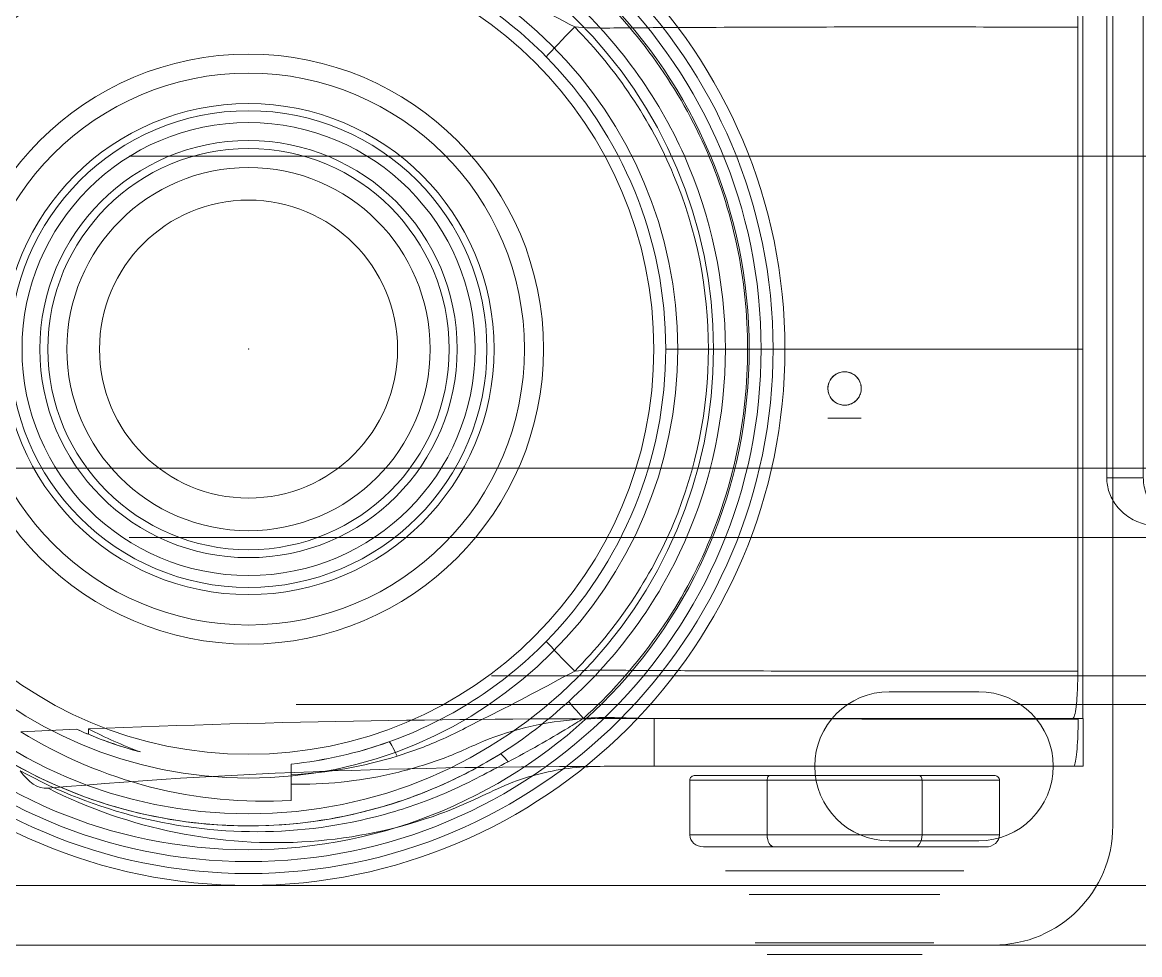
# Model space of a CAD drawing. Header units: inches. Extents: x -0.2 to 48, y -0.6 to 31.4.
# Drawn here: x 1.338 to 3.681, y -0.02 to 1.935 of the extents above; entities that cross this region are included whole.
import ezdxf

# ---------------------------------------------------------------- set-up
doc = ezdxf.new("R2010")
doc.units = ezdxf.units.IN
doc.header["$MEASUREMENT"] = 0
for name, color, linetype, true_color in [('1', 7, 'Continuous', 0xffffff), ('21', 7, 'Continuous', 0xffffff), ('41', 7, 'Continuous', 0xffffff), ('46', 7, 'Continuous', 0xffffff)]:
    doc.layers.add(name, color=color, linetype=linetype, true_color=true_color)

# ---------------------------------------------------------------- blocks, each defined once
blk = doc.blocks.new('08ic1050_MODEL')
at = {"layer": '1', "color": 80, "linetype": 'Continuous', "lineweight": 18}
for p, q in [((47, 1, 0.125), (1, 1, 0.125)), ((47, 1), (1, 1)), ((47.875, 0.125, 0.125), (0.125, 0.125, 0.125)), ((47.875, 0.125, 1), (0.125, 0.125, 1)), ((48, 0, 1), (0, 0, 1)), ((48, 0), (0, 0))]:
    blk.add_line(p, q, dxfattribs=at)
blk = doc.blocks.new('08ic1051_am_MODEL')
at = {"layer": '21', "color": 2, "linetype": 'Continuous', "lineweight": 18}
blk.add_blockref('08ic1050_MODEL', (0, 0), dxfattribs=at)
blk.add_blockref('08ic1050_MODEL', (0, 0), dxfattribs=at)
blk = doc.blocks.new('cstr_plt_MODEL')
at = {"layer": '1', "color": 253, "linetype": 'Continuous', "lineweight": 18}
for p, q in [((-1.8125, -1, 0.1875), (-1.8125, 1, 0.1875)), ((-1.8125, -1), (-1.8125, 1)), ((-1.53125, -0.71875), (-1.53125, -0.71875, 0.1875)), ((-1.53125, -0.71875), (-1.34375, -0.71875)), ((-1.53125, -0.71875, 0.1875), (-1.34375, -0.71875, 0.1875)), ((-1.34375, -0.71875), (-1.34375, -0.71875, 0.1875)), ((-1.8125, -1), (-1.8125, -1, 0.1875)), ((-1.53125, -1.03125, 0.1875), (-1.34375, -1.03125, 0.1875)), ((-1.53125, -1.03125), (-1.34375, -1.03125)), ((-1.53125, -1.03125), (-1.53125, -1.03125, 0.1875)), ((-1.34375, -1.03125), (-1.34375, -1.03125, 0.1875)), ((1.5625, -1.25), (-1.5625, -1.25)), ((-1.5625, -1.25, 0.1875), (-1.5625, -1.25)), ((1.5625, -1.25, 0.1875), (-1.5625, -1.25, 0.1875))]:
    blk.add_line(p, q, dxfattribs=at)
at = {"layer": '1', "color": 253, "linetype": 'Continuous', "lineweight": 18, "extrusion": (0, 0, -1)}
for centre, radius in [((0, 0, -0.1875), 0.61875), ((0, 0, -0.0825), 0.515), ((0, 0), 0.5), ((0, 0, 0.125), 0.38088), ((0, 0, 0.125), 0.3125), ((0, 0, -0.0625), 0.3125)]:
    blk.add_circle(centre, radius, dxfattribs=at)
at = {"layer": '1', "color": 253, "linetype": 'Continuous', "lineweight": 18}
for centre, radius in [((0, 0, 0.1675), 0.57875), ((0, 0, 0.0625), 0.475), ((0, 0, -0.10509), 0.42081)]:
    blk.add_circle(centre, radius, dxfattribs=at)
for centre, radius, start, end in [((-1.53125, -0.875, 0.1875), 0.15625, 90, 270), ((-1.53125, -0.875), 0.15625, 90, 270), ((-1.34375, -0.875, 0.1875), 0.15625, 270, 90), ((-1.34375, -0.875), 0.15625, 270, 90), ((-1.5625, -1, 0.1875), 0.25, 180, 270)]:
    blk.add_arc(centre, radius, start, end, dxfattribs=at)
at = {"layer": '1', "color": 253, "linetype": 'Continuous', "lineweight": 18, "extrusion": (0, 0, -1)}
blk.add_arc((1.5625, -1), 0.25, 270, 0, dxfattribs=at)
blk = doc.blocks.new('cstr_tp_rtnr_MODEL')
at = {"layer": '1', "color": 9, "linetype": 'Continuous', "lineweight": 18}
for centre, radius in [((0, 0, 0.025), 1.125), ((0, 0, 0.5625), 1.125), ((0, 0, 0.5625), 1.075), ((0, 0, 0.05), 1.05)]:
    blk.add_circle(centre, radius, dxfattribs=at)
at = {"layer": '1', "color": 9, "linetype": 'Continuous', "lineweight": 18, "extrusion": (0, 0, -1)}
for centre, radius in [((0, 0), 1.1), ((0, 0, -0.075), 1.075), ((0, 0), 0.5), ((0, 0, -0.05), 0.5)]:
    blk.add_circle(centre, radius, dxfattribs=at)
blk = doc.blocks.new('brng_MODEL')
at = {"layer": '1', "color": 7, "linetype": 'Continuous', "lineweight": 18}
for centre, radius in [((0, 0, 0.05), 0.9), ((0, 0, 0.5), 0.85)]:
    blk.add_circle(centre, radius, dxfattribs=at)
at = {"layer": '1', "color": 7, "linetype": 'Continuous', "lineweight": 18, "extrusion": (0, 0, -1)}
for centre, radius in [((0, 0, -0.45), 0.9), ((0, 0), 0.85), ((0, 0, -0.5), 0.3125), ((0, 0, -0.1), 0.3125)]:
    blk.add_circle(centre, radius, dxfattribs=at)
blk = doc.blocks.new('rvt_MODEL')
at = {"layer": '1', "color": 9, "linetype": 'Continuous', "lineweight": 18}
for centre, radius in [((0, 0, -0.8875), 0.4375), ((0, 0), 0.4375), ((0, 0, 0.125), 0.4375), ((0, 0, -0.7875), 0.4375), ((0, 0, -0.7875), 0.3125), ((0, 0), 0.3125)]:
    blk.add_circle(centre, radius, dxfattribs=at)
blk = doc.blocks.new('wheel_MODEL')
at = {"layer": '1', "color": 80, "linetype": 'Continuous', "lineweight": 18, "extrusion": (0, -1, 0)}
for centre, radius in [((0, 0, -0.4), 1.5), ((0, 0, 0.4), 1.5), ((0, 0, 0.69), 0.7404), ((0, 0, 0.75), 1.15), ((0, 0, 0.75), 0.8559), ((0, 0, 0.75), 0.625)]:
    blk.add_circle(centre, radius, dxfattribs=at)
at = {"layer": '1', "color": 80, "linetype": 'Continuous', "lineweight": 18, "extrusion": (0, 1, 0)}
blk.add_circle((0, 0, -0.75), 0.1875, dxfattribs=at)
blk = doc.blocks.new('axel_MODEL')
at = {"layer": '1', "color": 9, "linetype": 'Continuous', "lineweight": 18, "extrusion": (0, -1, 0)}
for centre, radius in [((0, 0, 1), 0.035), ((0, 0, 2.125), 0.1625)]:
    blk.add_circle(centre, radius, dxfattribs=at)
at = {"layer": '1', "color": 9, "linetype": 'Continuous', "lineweight": 18, "extrusion": (0, 1, 0)}
blk.add_circle((0, 0, -2.1), 0.1875, dxfattribs=at)
at = {"layer": '1', "color": 9, "linetype": 'Continuous', "lineweight": 18, "extrusion": (0, 0.707107, -0.707107)}
blk.add_ellipse((0, -0.9375), major_axis=(0, -0.035, -0.035), ratio=0.707107, start_param=1.570796, end_param=4.712389, dxfattribs=at)
at = {"layer": '1', "color": 9, "linetype": 'Continuous', "lineweight": 18, "extrusion": (0, -0.707107, -0.707107)}
blk.add_ellipse((0, -0.9375), major_axis=(0, 0.035, -0.035), ratio=0.707107, start_param=1.570796, end_param=4.712389, dxfattribs=at)
at = {"layer": '1', "color": 9, "linetype": 'Continuous', "lineweight": 18}
blk.add_open_spline([(0, -0.9725, 0.1875), (0.0039, -0.9725, 0.1875), (0.0078, -0.9718, 0.1874), (0.0151, -0.9693, 0.1869), (0.0186, -0.9674, 0.1866), (0.0247, -0.9626, 0.1859), (0.0274, -0.9596, 0.1855), (0.0316, -0.953, 0.1848), (0.0332, -0.9493, 0.1845), (0.035, -0.9416, 0.1842), (0.0352, -0.9376, 0.1842), (0.0344, -0.9299, 0.1843), (0.0333, -0.9261, 0.1845), (0.03, -0.9191, 0.1851), (0.0278, -0.9159, 0.1855), (0.0223, -0.9103, 0.1862), (0.0191, -0.9079, 0.1866), (0.0121, -0.9044, 0.1871), (0.0082, -0.9032, 0.1874), (0.0004, -0.9023, 0.1875), (-0.0036, -0.9025, 0.1875), (-0.0111, -0.9041, 0.1872), (-0.0148, -0.9056, 0.1869), (-0.0214, -0.9095, 0.1863), (-0.0244, -0.9121, 0.1859), (-0.0294, -0.9182, 0.1852), (-0.0315, -0.9217, 0.1848), (-0.0342, -0.929, 0.1844), (-0.0349, -0.933, 0.1842), (-0.0351, -0.9408, 0.1842), (-0.0345, -0.9447, 0.1843), (-0.0321, -0.9521, 0.1847), (-0.0302, -0.9556, 0.1851), (-0.0256, -0.9617, 0.1858), (-0.0226, -0.9645, 0.1862), (-0.0161, -0.9688, 0.1868), (-0.0124, -0.9705, 0.1871), (-0.0058, -0.9721, 0.1874), (-0.0029, -0.9725, 0.1875), (0, -0.9725, 0.1875)], degree=3, knots=[0, 0, 0, 0, 0.053074, 0.053074, 0.106111, 0.106111, 0.159718, 0.159718, 0.213762, 0.213762, 0.267177, 0.267177, 0.319875, 0.319875, 0.372885, 0.372885, 0.426744, 0.426744, 0.480679, 0.480679, 0.533807, 0.533807, 0.586509, 0.586509, 0.63979, 0.63979, 0.693793, 0.693793, 0.747534, 0.747534, 0.800409, 0.800409, 0.853176, 0.853176, 0.906746, 0.906746, 0.960792, 0.960792, 1, 1, 1, 1], dxfattribs=at)
blk = doc.blocks.new('brk_MODEL')
at = {"layer": '1', "color": 254, "linetype": 'Continuous', "lineweight": 18}
for p, q in [((0.205, 0.1, -0.6), (-0.1925, 0.1, -0.6)), ((0.205, 0.1, -0.5), (-0.1925, 0.1, -0.5)), ((-0.1925, 0.1, -0.6), (-0.1925, 0.1, -0.5)), ((0.0625, 0.1, 0.625), (-0.1875, 0.1, 0.625)), ((-0.1875, 0.1, 0.625), (-0.1875, 0, 0.625)), ((0.0625, 0.1, 0.625), (0.0625, 0, 0.625)), ((0.205, 0.1, -0.5), (0.205, 0.1, -0.6)), ((-0.2125, 0.08, -0.5), (-0.2125, 0.08, -0.6)), ((-0.2125, 0.08, -0.6), (-0.2125, 0, -0.6)), ((-0.2125, 0.08, -0.5), (-0.2125, 0.01, -0.5)), ((0.225, 0.08, -0.6), (0.225, 0.08, -0.5)), ((0.225, 0, -0.6), (0.225, 0.08, -0.6)), ((0.225, 0.01, -0.5), (0.225, 0.08, -0.5)), ((-0.5625, 0, 0.125), (-0.5625, 0, -0.4)), ((-0.5625, 0, -0.4), (-0.5625, -0.1, -0.4)), ((-0.5625, -0.1, 0.125), (-0.5625, 0, 0.125)), ((-0.25, 0, 1.25), (-0.5384, 0, 1.4927)), ((-0.4625, -0.1, -0.5), (-0.4625, 0, -0.5)), ((-0.4625, 0, -0.5), (-0.2125, 0, -0.5)), ((-0.25, -0.1, 1.25), (-0.25, 0, 1.25)), ((-0.025, 0, 1.25), (-0.25, 0, 1.25)), ((-0.2125, 0.01, -0.5), (0.225, 0.01, -0.5)), ((-0.2125, 0, -0.49), (-0.2125, 0, -0.5)), ((0.225, 0, -0.6), (-0.2125, 0, -0.6)), ((-0.2125, 0, -0.5), (-0.2125, -0.1, -0.5)), ((0.225, 0, -0.49), (-0.2125, 0, -0.49)), ((-0.1875, 0, 0.375), (-0.1875, 0)), ((0.0625, 0, 0.876), (-0.1875, 0, 0.876)), ((-0.1875, 0, 0.625), (0.0625, 0, 0.625)), ((-0.1875, -0.1, 0.876), (-0.1875, 0, 0.876)), ((-0.1875, -0.1, 0.875), (-0.1875, 0, 0.875)), ((-0.1875, -0.1, 0.375), (-0.1875, 0, 0.375)), ((-0.1875, -0.1), (-0.1875, 0)), ((0.0625, 0, 0.875), (-0.1875, 0, 0.875)), ((-0.1875, -0.1, 0.625), (-0.1875, 0, 0.625)), ((-0.1875, 0, 0.875), (-0.1875, 0, 0.625)), ((0.0625, 0, 0.625), (-0.1875, 0, 0.625)), ((-0.025, -0.1, 1.25), (-0.025, 0, 1.25)), ((-0.025, 0, 1.25), (0.175, 0, 1.25)), ((0.0625, -0.1, 0.875), (0.0625, 0, 0.875)), ((0.0625, -0.1, 0.876), (0.0625, 0, 0.876)), ((0.0625, -0.1, 0.625), (0.0625, 0, 0.625)), ((0.0625, 0, 0.625), (0.0625, 0, 0.875)), ((0.175, 0, 1.25), (0.175, -0.1, 1.25)), ((0.325, 0, 1.25), (0.175, 0, 1.25)), ((0.1863, -0.1, 0.3756), (0.1863, 0, 0.3756)), ((0.1875, 0, 0.0006), (0.1863, 0, 0.3756)), ((0.1875, -0.1, 0.0006), (0.1875, 0, 0.0006)), ((0.225, -0.1, -0.5), (0.225, 0, -0.5)), ((0.225, 0, -0.5), (0.375, 0, -0.5)), ((0.225, 0, -0.5), (0.225, 0, -0.49)), ((0.325, -0.1, 1.25), (0.325, 0, 1.25)), ((0.375, 0, -0.5), (0.375, 0, 1.2)), ((0.375, -0.1, -0.5), (0.375, 0, -0.5)), ((0.375, 0, 1.2), (0.375, -0.1, 1.2)), ((-1.15, -0.12, 1.1124), (-1.15, -0.0001, 1.1124)), ((-1.2379, -1.275, 1.1601), (-1.2379, -0.1, 1.1601)), ((-0.6265, -1.275, 1.5669), (-0.6265, -0.1, 1.5669)), ((-0.5625, -0.1, 0.125), (-0.5625, -0.1, -0.4)), ((-0.25, -0.1, 1.25), (-0.5323, -0.1, 1.4876)), ((-0.4625, -0.1, -0.5), (-0.2125, -0.1, -0.5)), ((-0.025, -0.1, 1.25), (-0.25, -0.1, 1.25)), ((-0.2125, -0.1, -0.5), (0.225, -0.1, -0.5)), ((0.0625, -0.1, 0.875), (-0.1875, -0.1, 0.875)), ((-0.1875, -0.1, 0.875), (-0.1875, -0.1, 0.625)), ((0.0625, -0.1, 0.876), (-0.1875, -0.1, 0.876)), ((-0.1875, -0.1, 0.375), (-0.1875, -0.1)), ((-0.1875, -0.1, 0.625), (0.0625, -0.1, 0.625)), ((-0.025, -0.1, 1.24), (-0.025, -0.1, 1.25)), ((0.175, -0.1, 1.35), (-0.025, -0.1, 1.35)), ((-0.025, -0.21, 1.35), (-0.025, -0.1, 1.35)), ((0.175, -0.1, 1.24), (-0.025, -0.1, 1.24)), ((-0.025, -0.21, 1.25), (-0.025, -0.11, 1.25)), ((-0.025, -0.11, 1.25), (0.175, -0.11, 1.25)), ((0.0625, -0.1, 0.625), (0.0625, -0.1, 0.875)), ((0.175, -0.1, 1.35), (0.175, -0.21, 1.35)), ((0.325, -0.1, 1.25), (0.175, -0.1, 1.25)), ((0.175, -0.1, 1.25), (0.175, -0.1, 1.24)), ((0.175, -0.11, 1.25), (0.175, -0.21, 1.25)), ((0.1875, -0.1, 0.0006), (0.1863, -0.1, 0.3756)), ((0.225, -0.1, -0.5), (0.375, -0.1, -0.5)), ((0.375, -0.1, -0.5), (0.375, -0.1, 1.2)), ((-1.15, -1.275, 1.1124), (-1.15, -0.12, 1.1124)), ((-0.55, -1.275, 1.5025), (-0.55, -0.12, 1.5025)), ((-0.025, -0.21, 1.25), (-0.025, -0.21, 1.35)), ((0.175, -0.21, 1.35), (0.175, -0.21, 1.25)), ((-0.005, -0.23, 1.35), (-0.005, -0.23, 1.25)), ((0.155, -0.23, 1.35), (-0.005, -0.23, 1.35)), ((0.155, -0.23, 1.25), (-0.005, -0.23, 1.25)), ((0.155, -0.23, 1.25), (0.155, -0.23, 1.35)), ((-1.15, -1.275, 1.1124), (-1.2379, -1.275, 1.1601)), ((-0.6265, -1.275, 1.5669), (-0.55, -1.275, 1.5025)), ((-1.163, -1.375, 1.2333), (-1.0747, -1.375, 1.1853)), ((-0.6547, -1.375, 1.4599), (-0.7297, -1.375, 1.523))]:
    blk.add_line(p, q, dxfattribs=at)
at = {"layer": '1', "color": 254, "linetype": 'Continuous', "lineweight": 18, "extrusion": (0, 0, -1)}
for centre, start, end in [((0.1925, 0.08, 0.6), 0, 90), ((-0.205, 0.08, 0.6), 90, 180), ((0.005, -0.21, -1.25), 270, 0), ((-0.155, -0.21, -1.25), 180, 270)]:
    blk.add_arc(centre, 0.02, start, end, dxfattribs=at)
at = {"layer": '1', "color": 254, "linetype": 'Continuous', "lineweight": 18}
for centre, start, end in [((-0.1925, 0.08, -0.5), 90, 180), ((0.205, 0.08, -0.5), 0, 90), ((-0.005, -0.21, 1.35), 180, 270), ((0.155, -0.21, 1.35), 270, 0)]:
    blk.add_arc(centre, 0.02, start, end, dxfattribs=at)
at = {"layer": '1', "color": 254, "linetype": 'Continuous', "lineweight": 18, "extrusion": (-1, 0, 0)}
for centre, radius, start, end in [((0.265, 0.625, 0.1875), 0.365, 136.5547, 180), ((0.265, 0.625, -0.0625), 0.365, 136.5547, 180), ((0, -0.5, 0.2125), 0.1, 270, 0), ((0.1, 1.25, 0.025), 0.1, 90, 180), ((-0.01, -0.49, -0.225), 0.01, 270, 0), ((0.11, 1.24, -0.175), 0.01, 90, 180)]:
    blk.add_arc(centre, radius, start, end, dxfattribs=at)
at = {"layer": '1', "color": 254, "linetype": 'Continuous', "lineweight": 18, "extrusion": (0, 1, 0)}
for centre, radius, start, end in [((0.0128, -0.0185), 1.6, 44.8793, 70.8208), ((1.6861, 0.125), 1.1236, 118.6988, 180), ((0.4625, -0.4), 0.1, 270, 0), ((-0.325, 1.2), 0.05, 90, 180), ((1.6861, 0.125, -0.1), 1.1236, 119.553, 180), ((0, 0, -0.12), 1.6, 44.0486, 69.8945), ((0.0128, -0.0185, -1.375), 1.7, 47.4191, 65.0582)]:
    blk.add_arc(centre, radius, start, end, dxfattribs=at)
at = {"layer": '1', "color": 254, "linetype": 'Continuous', "lineweight": 18, "extrusion": (1, 0, 0)}
for centre, radius, start, end in [((0.01, -0.49, -0.2125), 0.01, 180, 270), ((-0.1, 1.25, 0.175), 0.1, 0, 90), ((-0.365, 0.625, -0.1875), 0.365, 0, 43.4453), ((-0.365, 0.625, 0.0625), 0.365, 0, 43.4453), ((0, -0.5, 0.225), 0.1, 180, 270), ((-0.11, 1.24, -0.025), 0.01, 0, 90)]:
    blk.add_arc(centre, radius, start, end, dxfattribs=at)
at = {"layer": '1', "color": 254, "linetype": 'Continuous', "lineweight": 18, "extrusion": (0, -1, 0)}
for centre, radius, start, end in [((0, 0), 0.1875, 180, 0.1875), ((-0.0006, 0.375), 0.1869, 0.1875, 180), ((-0.0128, -0.0185, 0.1), 1.7, 111.1631, 136.1088), ((0, 0, 0.1), 1.58, 109.6891, 135.7566), ((-0.4625, -0.4, 0.1), 0.1, 180, 270), ((-0.0006, 0.375, 0.1), 0.1869, 0.1875, 180), ((0, 0, 0.1), 0.1875, 180, 0.1875), ((0.325, 1.2, 0.1), 0.05, 360, 90), ((0, 0, 1.375), 1.6, 114.154, 132.1974)]:
    blk.add_arc(centre, radius, start, end, dxfattribs=at)
at = {"layer": '1', "color": 254, "linetype": 'Continuous', "lineweight": 18}
blk.add_open_spline([(-1.15, -0.0001, 1.1124), (-1.1488, 0, 1.1118), (-1.1477, 0, 1.1112), (-1.1465, 0, 1.1105)], degree=3, dxfattribs=at)
at = {"layer": '1', "color": 254, "linetype": 'Continuous', "lineweight": 18, "extrusion": (0.643936, -2.76697e-15, 0.765079)}
blk.add_open_spline([(-0.5384, 0, 1.4927), (-0.5602, 0, 1.5111), (-0.5817, -0.0089, 1.5292), (-0.6152, -0.0443, 1.5574), (-0.6265, -0.0713, 1.5669), (-0.6265, -0.1, 1.5669)], degree=3, knots=[0, 0, 0, 0, 0.5, 0.5, 1, 1, 1, 1], dxfattribs=at)
at = {"layer": '1', "color": 254, "linetype": 'Continuous', "lineweight": 18, "extrusion": (0.477105, -1.17867e-14, 0.878846)}
blk.add_open_spline([(-1.2379, -0.1, 1.1601), (-1.2379, -0.0891, 1.1601), (-1.2362, -0.0781, 1.1592), (-1.2298, -0.0575, 1.1558), (-1.2251, -0.0478, 1.1532), (-1.2131, -0.0306, 1.1467), (-1.2057, -0.023, 1.1427), (-1.1891, -0.0108, 1.1337), (-1.1796, -0.0061, 1.1285), (-1.1634, -0.0014, 1.1197), (-1.1567, -0.0004, 1.1161), (-1.15, -0.0001, 1.1124)], degree=3, knots=[0, 0, 0, 0, 0.210239, 0.210239, 0.420278, 0.420278, 0.633434, 0.633434, 0.853977, 0.853977, 1, 1, 1, 1], dxfattribs=at)
at = {"layer": '1', "color": 254, "linetype": 'Continuous', "lineweight": 18}
for points, knots in [([(-1.1319, -0.1, 1.1024), (-1.134, -0.1, 1.1036), (-1.1361, -0.1004, 1.1047), (-1.14, -0.102, 1.1069), (-1.1419, -0.1032, 1.108), (-1.1451, -0.1061, 1.1097), (-1.1465, -0.1079, 1.1105), (-1.1486, -0.1119, 1.1116), (-1.1493, -0.1141, 1.1121), (-1.1499, -0.1175, 1.1124), (-1.15, -0.1188, 1.1124), (-1.15, -0.12, 1.1124)], [0, 0, 0, 0, 0.224466, 0.224466, 0.449121, 0.449121, 0.670504, 0.670504, 0.884331, 0.884331, 1, 1, 1, 1]), ([(-1.2379, -1.275, 1.1601), (-1.2379, -1.2859, 1.1601), (-1.2366, -1.2969, 1.1615), (-1.2315, -1.3174, 1.1667), (-1.2278, -1.3272, 1.1706), (-1.2182, -1.3443, 1.1803), (-1.2123, -1.3519, 1.1862), (-1.1989, -1.364, 1.1994), (-1.1912, -1.3687, 1.2069), (-1.1767, -1.3738, 1.2207), (-1.1698, -1.375, 1.227), (-1.163, -1.375, 1.2333)], [0, 0, 0, 0, 0.203915, 0.203915, 0.40766, 0.40766, 0.614065, 0.614065, 0.827619, 0.827619, 1, 1, 1, 1]), ([(-1.0747, -1.375, 1.1853), (-1.0837, -1.375, 1.1771), (-1.0928, -1.373, 1.1687), (-1.1096, -1.365, 1.1528), (-1.1175, -1.3589, 1.1451), (-1.1307, -1.3437, 1.132), (-1.1363, -1.3345, 1.1264), (-1.1446, -1.3146, 1.118), (-1.1474, -1.3038, 1.1151), (-1.1496, -1.2869, 1.1128), (-1.15, -1.2809, 1.1124), (-1.15, -1.275, 1.1124)], [0, 0, 0, 0, 0.228796, 0.228796, 0.458118, 0.458118, 0.679141, 0.679141, 0.889999, 0.889999, 1, 1, 1, 1]), ([(-0.7297, -1.375, 1.523), (-0.7173, -1.375, 1.5287), (-0.7048, -1.3727, 1.5344), (-0.6812, -1.3637, 1.5447), (-0.6699, -1.3569, 1.5494), (-0.6509, -1.34, 1.5573), (-0.6428, -1.3297, 1.5605), (-0.6318, -1.3081, 1.5648), (-0.6283, -1.2968, 1.5662), (-0.6267, -1.2819, 1.5668), (-0.6265, -1.2784, 1.5669), (-0.6265, -1.275, 1.5669)], [0, 0, 0, 0, 0.246164, 0.246164, 0.492839, 0.492839, 0.729476, 0.729476, 0.938835, 0.938835, 1, 1, 1, 1]), ([(-0.55, -1.275, 1.5025), (-0.55, -1.2852, 1.5025), (-0.5517, -1.2954, 1.5019), (-0.5582, -1.3145, 1.4995), (-0.563, -1.3236, 1.4977), (-0.575, -1.3399, 1.4931), (-0.5825, -1.3474, 1.4902), (-0.5999, -1.3604, 1.4833), (-0.6101, -1.3657, 1.4791), (-0.6317, -1.3731, 1.4701), (-0.6433, -1.375, 1.465), (-0.6547, -1.375, 1.4599)], [0, 0, 0, 0, 0.183047, 0.183047, 0.365381, 0.365381, 0.557976, 0.557976, 0.775014, 0.775014, 1, 1, 1, 1])]:
    blk.add_open_spline(points, degree=3, knots=knots, dxfattribs=at)
at = {"layer": '1', "color": 254, "linetype": 'Continuous', "lineweight": 18, "extrusion": (0.643936, 3.33684e-14, 0.765079)}
blk.add_open_spline([(-0.55, -0.12, 1.5025), (-0.55, -0.118, 1.5025), (-0.5497, -0.1159, 1.5023), (-0.5487, -0.1121, 1.5014), (-0.5479, -0.1103, 1.5007), (-0.5459, -0.1071, 1.4991), (-0.5447, -0.1056, 1.4981), (-0.5419, -0.103, 1.4957), (-0.5402, -0.102, 1.4943), (-0.5365, -0.1004, 1.4911), (-0.5344, -0.1, 1.4894), (-0.5323, -0.1, 1.4876)], degree=3, knots=[0, 0, 0, 0, 0.179833, 0.179833, 0.359031, 0.359031, 0.547325, 0.547325, 0.759557, 0.759557, 1, 1, 1, 1], dxfattribs=at)
blk = doc.blocks.new('nut_MODEL')
at = {"layer": '1', "color": 252, "linetype": 'Continuous', "lineweight": 18}
for p, q in [((-0.32476, -0.16), (-0.32476, -0.275)), ((-0.32476, -0.16), (-0.16238, -0.16, -0.28125)), ((-0.16238, -0.16, 0.28125), (-0.32476, -0.16)), ((-0.156606, -0.15, -0.27125), (-0.313213, -0.15)), ((-0.313213, -0.15), (-0.156606, -0.15, 0.27125)), ((-0.16238, -0.16, -0.28125), (0.16238, -0.16, -0.28125)), ((-0.16238, -0.16, 0.28125), (-0.16238, -0.275, 0.28125)), ((-0.16238, -0.16, -0.28125), (-0.16238, -0.275, -0.28125)), ((0.16238, -0.16, 0.28125), (-0.16238, -0.16, 0.28125)), ((0.156606, -0.15, -0.27125), (-0.156606, -0.15, -0.27125)), ((-0.156606, -0.15, 0.27125), (0.156606, -0.15, 0.27125)), ((0.156606, -0.15, 0.27125), (0.313213, -0.15)), ((0.313213, -0.15), (0.156606, -0.15, -0.27125)), ((0.16238, -0.16, -0.28125), (0.16238, -0.275, -0.28125)), ((0.16238, -0.16, -0.28125), (0.32476, -0.16)), ((0.32476, -0.16), (0.16238, -0.16, 0.28125)), ((0.16238, -0.16, 0.28125), (0.16238, -0.275, 0.28125)), ((0.32476, -0.16), (0.32476, -0.275)), ((-0.32476, -0.275), (-0.16238, -0.275, 0.28125)), ((-0.16238, -0.275, -0.28125), (-0.32476, -0.275)), ((-0.16238, -0.275, 0.28125), (0.16238, -0.275, 0.28125)), ((0.16238, -0.275, -0.28125), (-0.16238, -0.275, -0.28125)), ((0.32476, -0.275), (0.16238, -0.275, -0.28125)), ((0.16238, -0.275, 0.28125), (0.32476, -0.275)), ((-0.295892, -0.3), (-0.147946, -0.3, -0.25625)), ((-0.147946, -0.3, 0.25625), (-0.295892, -0.3)), ((-0.147946, -0.3, -0.25625), (0.147946, -0.3, -0.25625)), ((0.147946, -0.3, 0.25625), (-0.147946, -0.3, 0.25625)), ((0.295892, -0.3), (0.147946, -0.3, 0.25625)), ((0.147946, -0.3, -0.25625), (0.295892, -0.3))]:
    blk.add_line(p, q, dxfattribs=at)
at = {"layer": '1', "color": 252, "linetype": 'Continuous', "lineweight": 18, "extrusion": (0, -1, 0)}
for centre, radius in [((0, 0, 0.15), 0.1875), ((0, 0, 0.4), 0.2), ((0, 0, 0.4), 0.1875)]:
    blk.add_circle(centre, radius, dxfattribs=at)
at = {"layer": '1', "color": 252, "linetype": 'Continuous', "lineweight": 18, "extrusion": (0, 1, 0)}
for centre in [(0, 0, -0.3), (0, 0, -0.35)]:
    blk.add_circle(centre, 0.25, dxfattribs=at)
at = {"layer": '1', "color": 252, "linetype": 'Continuous', "lineweight": 18}
for centre, major_axis, start_param, end_param in [((-0.313213, -0.16), (-0.011547, 0), 4.71238898, 6.28318531), ((0.313213, -0.16), (0.011547, 0), 0, 1.57079633), ((-0.295892, -0.275), (0.028868, 0), 3.14159265, 4.71238898), ((0.295892, -0.275), (-0.028868, 0), 1.57079633, 3.14159265)]:
    blk.add_ellipse(centre, major_axis=major_axis, ratio=0.866025, start_param=start_param, end_param=end_param, dxfattribs=at)
at = {"layer": '1', "color": 252, "linetype": 'Continuous', "lineweight": 18, "extrusion": (-0.866025, 0, -0.5)}
for centre, major_axis, start_param, end_param in [((-0.156606, -0.16, 0.27125), (0.005774, 0, -0.01), 3.14159265, 4.71238898), ((0.156606, -0.16, -0.27125), (0.005774, 0, -0.01), 4.71238898, 6.28318531), ((-0.147946, -0.275, 0.25625), (-0.014434, 0, 0.025), 4.71238898, 6.28318531), ((0.147946, -0.275, -0.25625), (-0.014434, 0, 0.025), 3.14159265, 4.71238898)]:
    blk.add_ellipse(centre, major_axis=major_axis, ratio=0.866025, start_param=start_param, end_param=end_param, dxfattribs=at)
at = {"layer": '1', "color": 252, "linetype": 'Continuous', "lineweight": 18, "extrusion": (-0.866025, 0, 0.5)}
for centre, major_axis, start_param, end_param in [((-0.156606, -0.16, -0.27125), (-0.005774, 0, -0.01), 4.71238898, 6.28318531), ((0.156606, -0.16, 0.27125), (0.005774, 0, 0.01), 0, 1.57079633), ((-0.147946, -0.275, -0.25625), (0.014434, 0, 0.025), 3.14159265, 4.71238898), ((0.147946, -0.275, 0.25625), (-0.014434, 0, -0.025), 1.57079633, 3.14159265)]:
    blk.add_ellipse(centre, major_axis=major_axis, ratio=0.866025, start_param=start_param, end_param=end_param, dxfattribs=at)
blk = doc.blocks.new('swvl_MODEL')
at = {"layer": '1', "color": 251, "linetype": 'Continuous', "lineweight": 18}
blk.add_line((0.3359, -0.808, -0.4), (0.3359, -0.7964, -0.4), dxfattribs=at)
for centre, radius in [((0, 0, -0.1), 0.975), ((0, 0, -0.2), 0.3125)]:
    blk.add_circle(centre, radius, dxfattribs=at)
at = {"layer": '1', "color": 251, "linetype": 'Continuous', "lineweight": 18, "extrusion": (0, 0, -1)}
blk.add_circle((0, 0, 0.1), 0.3125, dxfattribs=at)
blk.add_arc((0, 0, 0.125), 1, 58.1659, 301.8341, dxfattribs=at)
at = {"layer": '1', "color": 251, "linetype": 'Continuous', "lineweight": 18}
for centre, start, end in [((0, 0, -0.2), 109.6517, 135.5159), ((0, 0, -0.2), 135.5159, 179.9942), ((0, 0, -0.2), 179.9942, 224.4841), ((0, 0, -0.2), 224.4841, 250.3483), ((0, 0, -0.4), 285.0218, 292.5753), ((0, 0, -0.2), 250.3483, 264.1333)]:
    blk.add_arc(centre, 0.875, start, end, dxfattribs=at)
at = {"layer": '1', "color": 251, "linetype": 'Continuous', "lineweight": 18, "extrusion": (-0.711204, -0.702472, -0.02688)}
blk.add_arc((-0.962, -0.1504, 0.0187), 0.1, 270.364, 330.5407, dxfattribs=at)
at = {"layer": '1', "color": 251, "linetype": 'Continuous', "lineweight": 18, "extrusion": (0.001654, -0.999998, -0.00074352)}
blk.add_arc((-1.05, -0.1245, -0.0016), 0.05, 273.7404, 359.5929, dxfattribs=at)
at = {"layer": '1', "color": 251, "linetype": 'Continuous', "lineweight": 18, "extrusion": (0.000215398, -0.999999, 0.000991448)}
blk.add_arc((-0.9703, -0.1696, -0.0005), 0.1, 273.3463, 342.3158, dxfattribs=at)
at = {"layer": '1', "color": 251, "linetype": 'Continuous', "lineweight": 18, "extrusion": (0.711204, -0.702472, 0.02688)}
blk.add_arc((-0.962, -0.1504, -0.0187), 0.1, 270.364, 330.5407, dxfattribs=at)
at = {"layer": '1', "color": 251, "linetype": 'Continuous', "lineweight": 18, "extrusion": (0.744595, -0.667252, 0.018789)}
blk.add_arc((-1.0455, -0.0994, -0.0089), 0.05, 269.8808, 340.1988, dxfattribs=at)
at = {"layer": '1', "color": 251, "linetype": 'Continuous', "lineweight": 18, "extrusion": (-0.938459, 0.335125, 0.083578)}
blk.add_arc((0.975, -0.1993, -0.0167), 0.1, 180, 228.6166, dxfattribs=at)
at = {"layer": '1', "color": 251, "linetype": 'Continuous', "lineweight": 18, "extrusion": (0.841311, -0.522328, -0.139176)}
blk.add_arc((-1.05, -0.1238, 0.0174), 0.05, 303.3539, 0, dxfattribs=at)
at = {"layer": '1', "color": 251, "linetype": 'Continuous', "lineweight": 18, "extrusion": (0.816138, 0, -0.577857)}
blk.add_ellipse((0, 0, -0.8744), major_axis=(0.875, 0, 1.2358), ratio=0.577857, start_param=1.146337, end_param=1.176783, dxfattribs=at)
at = {"layer": '1', "color": 251, "linetype": 'Continuous', "lineweight": 18}
for points, knots in [([(-0.3116, 0.8538, -0.2748), (-0.3447, 0.8435, -0.2731), (-0.377, 0.8315, -0.2715), (-0.4398, 0.8031, -0.2686), (-0.4701, 0.7865, -0.2681), (-0.5627, 0.7407, -0.2605), (-0.6228, 0.7081, -0.2489), (-0.684, 0.6756, -0.2508)], [0, 0, 0, 0, 0.25, 0.25, 0.5, 0.5, 1, 1, 1, 1]), ([(-1.7391, 0.6755, -0.3364), (-1.7391, 0.6867, -0.3364), (-1.7389, 0.698, -0.3384), (-1.7381, 0.7191, -0.3459), (-1.7375, 0.7292, -0.3515), (-1.736, 0.7466, -0.3655), (-1.7351, 0.7542, -0.374), (-1.733, 0.766, -0.393), (-1.7318, 0.7703, -0.4036), (-1.7299, 0.7742, -0.4214), (-1.7291, 0.775, -0.4286), (-1.7284, 0.775, -0.4358)], [0, 0, 0, 0, 0.215649, 0.215649, 0.431298, 0.431298, 0.646946, 0.646946, 0.862595, 0.862595, 1, 1, 1, 1]), ([(-1.0467, 0, -0.1744), (-1.0467, 0.1462, -0.1745), (-1.0161, 0.2915, -0.172), (-0.9272, 0.4912, -0.1652), (-0.8903, 0.5544, -0.1623), (-0.8052, 0.6712, -0.1557), (-0.7565, 0.7256, -0.151), (-0.7024, 0.7746, -0.1496)], [0, 0, 0, 0, 0.5, 0.5, 0.75, 0.75, 1, 1, 1, 1]), ([(-0.6714, 0.7391, -0.1165), (-0.7748, 0.6456, -0.1174), (-0.8577, 0.5321, -0.121), (-0.9706, 0.278, -0.124), (-1, 0.1394, -0.1249), (-1, 0, -0.1248)], [0, 0, 0, 0, 0.5, 0.5, 1, 1, 1, 1]), ([(-0.684, 0.6756, -0.2508), (-0.7274, 0.672, -0.2519), (-0.7717, 0.6738, -0.2538), (-0.8599, 0.6742, -0.2592), (-0.9039, 0.6745, -0.2625), (-1.0359, 0.675, -0.2725), (-1.1239, 0.6754, -0.2796), (-1.3877, 0.6758, -0.3023), (-1.5636, 0.6754, -0.3175), (-1.7391, 0.6755, -0.3364)], [0, 0, 0, 0, 0.125, 0.125, 0.25, 0.25, 0.5, 0.5, 1, 1, 1, 1]), ([(-0.684, 0.6756, -0.2508), (-0.7723, 0.5859, -0.2542), (-0.8433, 0.4806, -0.2605), (-0.9398, 0.2493, -0.2676), (-0.9645, 0.126, -0.2696), (-0.9644, 0, -0.2695)], [0, 0, 0, 0, 0.5, 0.5, 1, 1, 1, 1]), ([(-0.7024, -0.7746, -0.1496), (-0.7566, -0.7256, -0.151), (-0.8053, -0.6711, -0.1557), (-0.891, -0.5533, -0.1623), (-0.9278, -0.49, -0.1653), (-1.0166, -0.2898, -0.172), (-1.0467, -0.1461, -0.1745), (-1.0467, 0, -0.1744)], [0, 0, 0, 0, 0.25, 0.25, 0.5, 0.5, 1, 1, 1, 1]), ([(-1, 0, -0.1248), (-1, -0.1393, -0.1249), (-0.9711, -0.2765, -0.124), (-0.8583, -0.5313, -0.121), (-0.7748, -0.6457, -0.1174), (-0.6714, -0.7391, -0.1165)], [0, 0, 0, 0, 0.5, 0.5, 1, 1, 1, 1]), ([(-0.9644, 0, -0.2695), (-0.9645, -0.1259, -0.2696), (-0.9392, -0.251, -0.2676), (-0.8434, -0.48, -0.2605), (-0.7723, -0.586, -0.2542), (-0.684, -0.6756, -0.2508)], [0, 0, 0, 0, 0.5, 0.5, 1, 1, 1, 1]), ([(-0.684, -0.6756, -0.2508), (-0.7274, -0.672, -0.2519), (-0.7717, -0.6738, -0.2538), (-0.8599, -0.6742, -0.2592), (-0.9039, -0.6745, -0.2625), (-1.0359, -0.675, -0.2725), (-1.1239, -0.6754, -0.2796), (-1.3877, -0.6758, -0.3023), (-1.5636, -0.6754, -0.3175), (-1.7391, -0.6755, -0.3364)], [0, 0, 0, 0, 0.125, 0.125, 0.25, 0.25, 0.5, 0.5, 1, 1, 1, 1]), ([(-1.7391, -0.6755, -0.3364), (-1.7391, -0.6867, -0.3364), (-1.7389, -0.698, -0.3384), (-1.7381, -0.7191, -0.3459), (-1.7375, -0.7292, -0.3515), (-1.736, -0.7466, -0.3655), (-1.7351, -0.7542, -0.374), (-1.733, -0.766, -0.393), (-1.7318, -0.7703, -0.4036), (-1.7299, -0.7742, -0.4214), (-1.7291, -0.775, -0.4286), (-1.7284, -0.775, -0.4358)], [0, 0, 0, 0, 0.215649, 0.215649, 0.431298, 0.431298, 0.646946, 0.646946, 0.862595, 0.862595, 1, 1, 1, 1]), ([(-0.684, -0.6756, -0.2508), (-0.6228, -0.7081, -0.2489), (-0.5627, -0.7407, -0.2605), (-0.4701, -0.7865, -0.2681), (-0.4398, -0.8031, -0.2686), (-0.377, -0.8315, -0.2715), (-0.3447, -0.8435, -0.2731), (-0.3116, -0.8538, -0.2748)], [0, 0, 0, 0, 0.5, 0.5, 0.75, 0.75, 1, 1, 1, 1]), ([(-1.7398, -0.776, -0.2366), (-1.5672, -0.7758, -0.2181), (-1.3943, -0.776, -0.2034), (-1.135, -0.7758, -0.1808), (-1.0485, -0.7756, -0.1735), (-0.9188, -0.7752, -0.1632), (-0.8756, -0.7753, -0.1599), (-0.789, -0.774, -0.1532), (-0.7457, -0.7711, -0.1502), (-0.7024, -0.7746, -0.1496)], [0, 0, 0, 0, 0.5, 0.5, 0.75, 0.75, 0.875, 0.875, 1, 1, 1, 1]), ([(-1.75, -0.875, -0.3379), (-1.75, -0.875, -0.3266), (-1.75, -0.8731, -0.3152), (-1.75, -0.8656, -0.2939), (-1.75, -0.86, -0.2838), (-1.75, -0.8459, -0.2662), (-1.75, -0.8373, -0.2585), (-1.75, -0.8182, -0.2466), (-1.75, -0.8075, -0.2423), (-1.75, -0.7895, -0.2383), (-1.75, -0.7822, -0.2375), (-1.75, -0.775, -0.2375)], [0, 0, 0, 0, 0.215964, 0.215964, 0.431951, 0.431951, 0.647567, 0.647567, 0.862391, 0.862391, 1, 1, 1, 1]), ([(-1.75, -0.775, -1.775), (-1.75, -0.775, -1.8001), (-1.7481, -0.775, -1.8252), (-1.7424, -0.775, -1.8627), (-1.74, -0.775, -1.8752), (-1.7357, -0.775, -1.8939), (-1.7341, -0.775, -1.9001), (-1.7308, -0.775, -1.9125), (-1.7288, -0.775, -1.9193), (-1.7202, -0.775, -1.9466), (-1.7108, -0.775, -1.9704), (-1.693, -0.775, -2.0068), (-1.6865, -0.775, -2.019), (-1.6721, -0.775, -2.0433), (-1.6638, -0.775, -2.0559), (-1.6239, -0.775, -2.1115), (-1.5869, -0.775, -2.1483), (-1.5218, -0.775, -2.1955), (-1.4997, -0.775, -2.2089), (-1.4661, -0.775, -2.2261), (-1.4548, -0.775, -2.2313), (-1.4376, -0.775, -2.2385), (-1.4319, -0.775, -2.2408), (-1.4204, -0.775, -2.2451), (-1.4152, -0.775, -2.247), (-1.3577, -0.775, -2.2662), (-1.3066, -0.775, -2.2748), (-1.2043, -0.775, -2.2758), (-1.1537, -0.775, -2.2686), (-1.0761, -0.775, -2.2446), (-1.0513, -0.775, -2.2346), (-1.0038, -0.775, -2.211), (-0.9815, -0.775, -2.1977), (-0.9151, -0.775, -2.1503), (-0.8791, -0.775, -2.1136), (-0.8509, -0.775, -2.0762)], [0, 0, 0, 0, 0.0625, 0.0625, 0.09375, 0.09375, 0.109375, 0.109375, 0.125, 0.125, 0.1875, 0.1875, 0.21875, 0.21875, 0.25, 0.25, 0.375, 0.375, 0.4375, 0.4375, 0.46875, 0.46875, 0.484375, 0.484375, 0.5, 0.5, 0.625, 0.625, 0.75, 0.75, 0.8125, 0.8125, 0.875, 0.875, 1, 1, 1, 1]), ([(-1.7284, -0.775, -0.4358), (-1.7301, -0.775, -0.4193), (-1.7319, -0.775, -0.4029), (-1.7355, -0.775, -0.37), (-1.7373, -0.775, -0.3535), (-1.7399, -0.775, -0.3288), (-1.7408, -0.775, -0.3205), (-1.7426, -0.775, -0.3039), (-1.7435, -0.775, -0.2956), (-1.7462, -0.775, -0.2708), (-1.748, -0.775, -0.2542), (-1.7498, -0.775, -0.2377)], [0, 0, 0, 0, 0.249077, 0.249077, 0.498154, 0.498154, 0.623644, 0.623644, 0.749134, 0.749134, 1, 1, 1, 1]), ([(-1.74, -0.775, -0.2366), (-1.7399, -0.7752, -0.2366), (-1.7399, -0.7755, -0.2366), (-1.7398, -0.7758, -0.2366), (-1.7398, -0.7759, -0.2366), (-1.7398, -0.776, -0.2366)], [0, 0, 0, 0, 0.724018, 0.724018, 1, 1, 1, 1]), ([(-1.7398, -0.776, -0.2366), (-1.7398, -0.7872, -0.2367), (-1.7396, -0.7985, -0.2387), (-1.7388, -0.8195, -0.2463), (-1.7383, -0.8296, -0.252), (-1.7369, -0.8469, -0.2661), (-1.7361, -0.8545, -0.2747), (-1.7342, -0.8661, -0.2937), (-1.7332, -0.8704, -0.3043), (-1.7316, -0.8741, -0.3212), (-1.731, -0.8748, -0.3272), (-1.7303, -0.875, -0.3342), (-1.7302, -0.875, -0.3352), (-1.7301, -0.875, -0.3361)], [0, 0, 0, 0, 0.216264, 0.216264, 0.432527, 0.432527, 0.648796, 0.648796, 0.865073, 0.865073, 0.981669, 0.981669, 1, 1, 1, 1]), ([(-1.7284, -0.775, -0.4358), (-1.4526, -0.775, -0.4062), (-1.1762, -0.7749, -0.3828), (-0.865, -0.775, -0.36), (-0.8305, -0.7751, -0.3574), (-0.7612, -0.7752, -0.3535), (-0.7264, -0.774, -0.3519), (-0.6239, -0.7815, -0.3491), (-0.557, -0.7958, -0.3505), (-0.4602, -0.8362, -0.3526), (-0.4284, -0.8518, -0.3543), (-0.363, -0.8745, -0.3575), (-0.3298, -0.884, -0.3591), (-0.2291, -0.9067, -0.3638), (-0.1601, -0.9138, -0.367), (-0.0892, -0.9127, -0.3697)], [0, 0, 0, 0, 0.5, 0.5, 0.5625, 0.5625, 0.625, 0.625, 0.75, 0.75, 0.8125, 0.8125, 0.875, 0.875, 1, 1, 1, 1]), ([(-1.25, -0.775, -1.5875), (-1.2005, -0.775, -1.5875), (-1.152, -0.775, -1.6078), (-1.0828, -0.775, -1.677), (-1.0625, -0.775, -1.726), (-1.0625, -0.775, -1.8238), (-1.0824, -0.775, -1.8725), (-1.1523, -0.775, -1.9425), (-1.201, -0.775, -1.9625), (-1.2989, -0.775, -1.9625), (-1.3478, -0.775, -1.9423), (-1.4171, -0.775, -1.8732), (-1.4374, -0.775, -1.8246), (-1.4376, -0.775, -1.7257), (-1.4173, -0.775, -1.6772), (-1.3481, -0.775, -1.6079), (-1.2995, -0.775, -1.5875), (-1.25, -0.775, -1.5875)], [0, 0, 0, 0, 0.125, 0.125, 0.25, 0.25, 0.375, 0.375, 0.5, 0.5, 0.625, 0.625, 0.75, 0.75, 0.875, 0.875, 1, 1, 1, 1]), ([(-0.5443, -0.8656, -0.1664), (-0.5874, -0.8432, -0.162), (-0.6293, -0.8194, -0.1534), (-0.6814, -0.7877, -0.1497), (-0.6919, -0.7811, -0.1494), (-0.7024, -0.7746, -0.1496)], [0, 0, 0, 0, 0.798006, 0.798006, 1, 1, 1, 1]), ([(0.4787, -0.8845, -0.1983), (0.3212, -0.9714, -0.1953), (0.1429, -1.0155, -0.1892), (-0.1252, -1.0103, -0.1805), (-0.2128, -0.9971, -0.1775), (-0.3417, -0.9595, -0.1735), (-0.3841, -0.944, -0.1723), (-0.4657, -0.908, -0.17), (-0.5048, -0.8862, -0.1704), (-0.5443, -0.8656, -0.1664)], [0, 0, 0, 0, 0.5, 0.5, 0.75, 0.75, 0.875, 0.875, 1, 1, 1, 1]), ([(-0.5275, -0.8496, -0.125), (-0.4899, -0.8729, -0.1315), (-0.4502, -0.8941, -0.1306), (-0.3681, -0.9309, -0.1341), (-0.3256, -0.9466, -0.1359), (-0.1968, -0.9845, -0.1417), (-0.1091, -0.9981, -0.1463), (0.1599, -1.0033, -0.1601), (0.338, -0.9582, -0.1704), (0.4947, -0.8691, -0.1757)], [0, 0, 0, 0, 0.125, 0.125, 0.25, 0.25, 0.5, 0.5, 1, 1, 1, 1]), ([(0.4204, -0.9213, -0.2806), (0.2501, -1.0066, -0.2795), (0.0592, -1.046, -0.2753), (-0.2233, -1.0261, -0.2647), (-0.3139, -1.0065, -0.2609), (-0.445, -0.9593, -0.2551), (-0.4871, -0.9381, -0.2532), (-0.5725, -0.8994, -0.251), (-0.6175, -0.8876, -0.2497), (-0.7065, -0.8739, -0.2494), (-0.7512, -0.8752, -0.2507), (-0.8403, -0.875, -0.2572), (-0.8848, -0.875, -0.2609), (-1.0184, -0.8749, -0.2714), (-1.1074, -0.875, -0.2788), (-1.3744, -0.875, -0.302), (-1.5524, -0.875, -0.3171), (-1.7301, -0.875, -0.3361)], [0, 0, 0, 0, 0.25, 0.25, 0.375, 0.375, 0.4375, 0.4375, 0.5, 0.5, 0.5625, 0.5625, 0.625, 0.625, 0.75, 0.75, 1, 1, 1, 1]), ([(-1.25, -0.875, -1.5875), (-1.2005, -0.875, -1.5875), (-1.152, -0.875, -1.6078), (-1.0828, -0.875, -1.677), (-1.0625, -0.875, -1.726), (-1.0625, -0.875, -1.8238), (-1.0824, -0.875, -1.8725), (-1.1523, -0.875, -1.9425), (-1.201, -0.875, -1.9625), (-1.2989, -0.875, -1.9625), (-1.3478, -0.875, -1.9423), (-1.4171, -0.875, -1.8732), (-1.4374, -0.875, -1.8246), (-1.4376, -0.875, -1.7257), (-1.4173, -0.875, -1.6772), (-1.3481, -0.875, -1.6079), (-1.2995, -0.875, -1.5875), (-1.25, -0.875, -1.5875)], [0, 0, 0, 0, 0.125, 0.125, 0.25, 0.25, 0.375, 0.375, 0.5, 0.5, 0.625, 0.625, 0.75, 0.75, 0.875, 0.875, 1, 1, 1, 1]), ([(-0.0893, -0.8928, -0.2876), (-0.0893, -0.8858, -0.2788), (-0.0893, -0.8801, -0.2687), (-0.0893, -0.8725, -0.2472), (-0.0894, -0.8704, -0.2355), (-0.0894, -0.8704, -0.2239)], [0, 0, 0, 0, 0.493265, 0.493265, 1, 1, 1, 1]), ([(-0.0895, -0.9465, -0.2), (-0.0895, -0.9457, -0.2041), (-0.0895, -0.9449, -0.2083), (-0.0894, -0.9416, -0.2249), (-0.0894, -0.9391, -0.2374), (-0.0894, -0.9334, -0.2663), (-0.0893, -0.9301, -0.2826), (-0.0893, -0.9222, -0.3225), (-0.0892, -0.9175, -0.3461), (-0.0892, -0.9127, -0.3697)], [0, 0, 0, 0, 0.073258, 0.073258, 0.294073, 0.294073, 0.583077, 0.583077, 1, 1, 1, 1]), ([(-0.0892, -0.9127, -0.3697), (-0.0892, -0.9149, -0.3587), (-0.0892, -0.9153, -0.3472), (-0.0892, -0.9122, -0.325), (-0.0893, -0.9087, -0.3141), (-0.0893, -0.9005, -0.2983), (-0.0893, -0.8969, -0.2927), (-0.0893, -0.8928, -0.2876)], [0, 0, 0, 0, 0.386766, 0.386766, 0.773532, 0.773532, 1, 1, 1, 1])]:
    blk.add_open_spline(points, degree=3, knots=knots, dxfattribs=at)
at = {"layer": '1', "color": 251, "linetype": 'Continuous', "lineweight": 18, "extrusion": (0.999814, -5.44931e-05, -0.019297)}
blk.add_open_spline([(-1.7498, 0.775, -0.2377), (-1.7498, 0.5167, -0.2351), (-1.7498, 0.2583, -0.2375), (-1.7499, 0, -0.2374)], degree=3, dxfattribs=at)
at = {"layer": '1', "color": 251, "linetype": 'Continuous', "lineweight": 18}
for points, degree in [([(-1.7392, 0.6755, -0.3363), (-1.7393, 0.4511, -0.3351), (-1.7391, 0.2254, -0.3369), (-1.7391, 0, -0.3368)], 3), ([(-1.7394, -0.6755, -0.3364), (-1.7394, -0.4511, -0.3352), (-1.7391, -0.2254, -0.3369), (-1.7391, 0, -0.3368)], 3), ([(-0.6714, -0.7391, -0.1165), (-0.6263, -0.7798, -0.1161), (-0.579, -0.8176, -0.122), (-0.5275, -0.8496, -0.125)], 3), ([(-1.75, -0.875, -1.775), (-1.75, -0.775, -1.775)], 1), ([(-1.75, -0.775, -0.2375), (-1.75, -0.775, -0.75), (-1.75, -0.775, -1.2625), (-1.75, -0.775, -1.775)], 3), ([(-0.8509, -0.875, -2.0762), (-0.8509, -0.8417, -2.0762), (-0.851, -0.8083, -2.0763), (-0.851, -0.775, -2.0764)], 3), ([(0.3359, -0.7964, -0.4), (0.3006, -0.8147, -0.4), (0.2643, -0.831, -0.4), (0.2268, -0.8451, -0.4)], 3), ([(-0.0895, -0.9465, -0.2), (0.1093, -0.9593, -0.2), (0.3088, -0.9072, -0.2), (0.4775, -0.8026, -0.2)], 3), ([(0.2268, -0.8451, -0.4), (0.2723, -0.8329, -0.3857), (0.3169, -0.817, -0.3745), (0.3603, -0.7974, -0.3655)], 3), ([(-0.0894, -0.8704, -0.2239), (-0.1594, -0.8632, -0.2145), (-0.2286, -0.8475, -0.2065), (-0.2943, -0.824, -0.2)], 3), ([(-0.3116, -0.8538, -0.2748), (-0.2402, -0.8761, -0.2783), (-0.165, -0.8893, -0.2827), (-0.0893, -0.8928, -0.2876)], 3), ([(-1.75, -0.875, -1.775), (-1.75, -0.875, -1.827), (-1.7332, -0.875, -1.9308), (-1.6626, -0.875, -2.0721), (-1.5514, -0.875, -2.1841), (-1.4114, -0.875, -2.2572), (-1.2558, -0.875, -2.2833), (-1.0995, -0.875, -2.2606), (-0.9581, -0.875, -2.1906), (-0.8822, -0.875, -2.1177), (-0.8509, -0.875, -2.0762)], 3), ([(-1.7301, -0.875, -0.3361), (-1.7367, -0.875, -0.3367), (-1.7434, -0.875, -0.3373), (-1.75, -0.875, -0.3379)], 3), ([(-0.0894, -0.8704, -0.2), (-0.0894, -0.8958, -0.2), (-0.0895, -0.9212, -0.2), (-0.0895, -0.9465, -0.2)], 3)]:
    blk.add_open_spline(points, degree=degree, dxfattribs=at)
at = {"layer": '1', "color": 251, "linetype": 'Continuous', "lineweight": 18, "extrusion": (-4.2543e-08, -1, -4.60163e-09)}
blk.add_open_spline([(-1.7499, 0, -0.2374), (-1.7481, 0, -0.2537), (-1.7463, 0, -0.2699), (-1.7428, 0, -0.3029), (-1.741, 0, -0.3196), (-1.7392, 0, -0.3364)], degree=3, knots=[0, 0, 0, 0, 0.492597, 0.492597, 1, 1, 1, 1], dxfattribs=at)
at = {"layer": '1', "color": 251, "linetype": 'Continuous', "lineweight": 18, "extrusion": (0, -1, 0)}
blk.add_open_spline([(-1.7499, 0, -0.2374), (-1.7156, 0, -0.2337), (-1.6814, 0, -0.2301), (-1.447, 0, -0.2058), (-1.2468, 0, -0.1874), (-1.0467, 0, -0.1744)], degree=3, knots=[0, 0, 0, 0, 0.146002, 0.146002, 1, 1, 1, 1], dxfattribs=at)
at = {"layer": '1', "color": 251, "linetype": 'Continuous', "lineweight": 18, "extrusion": (0.999814, 5.44931e-05, -0.019297)}
blk.add_open_spline([(-1.7498, -0.775, -0.2377), (-1.7498, -0.5167, -0.235), (-1.7498, -0.2583, -0.2375), (-1.7499, 0, -0.2374)], degree=3, dxfattribs=at)
at = {"layer": '1', "color": 251, "linetype": 'Continuous', "lineweight": 18, "extrusion": (-2.67591e-16, -1, 4.57652e-15)}
blk.add_open_spline([(-1.7391, 0, -0.3368), (-1.4813, 0, -0.309), (-1.2233, 0, -0.2846), (-0.9644, 0, -0.2695)], degree=3, dxfattribs=at)
at = {"layer": '1', "color": 251, "linetype": 'Continuous', "lineweight": 18, "extrusion": (-0.002903, 0.999446, 0.033145)}
blk.add_open_spline([(-1.74, -0.775, -0.2366), (-1.7434, -0.775, -0.2369), (-1.7467, -0.775, -0.2372), (-1.75, -0.775, -0.2375)], degree=3, dxfattribs=at)
at = {"layer": '1', "color": 251, "linetype": 'Continuous', "lineweight": 18, "extrusion": (-0.816138, 2.3581e-13, 0.577857)}
blk.add_open_spline([(0.3359, -0.7964, -0.4), (-0.0596, -0.7805, -0.9586), (-0.4553, -0.775, -1.5174), (-0.8509, -0.775, -2.0762)], degree=3, dxfattribs=at)
at = {"layer": '1', "color": 251, "linetype": 'Continuous', "lineweight": 18, "extrusion": (-0.816138, 1.60428e-12, 0.577857)}
blk.add_open_spline([(0.4775, -0.8026, -0.2), (0.4385, -0.8006, -0.2552), (0.3994, -0.799, -0.3103), (0.3603, -0.7974, -0.3655)], degree=3, dxfattribs=at)
at = {"layer": '1', "color": 251, "linetype": 'Continuous', "lineweight": 18, "extrusion": (1, -4.13674e-09, 5.27949e-16)}
blk.add_open_spline([(-1.75, -0.875, -0.3379), (-1.75, -0.875, -0.8169), (-1.75, -0.875, -1.296), (-1.75, -0.875, -1.775)], degree=3, dxfattribs=at)
at = {"layer": '1', "color": 251, "linetype": 'Continuous', "lineweight": 18, "extrusion": (-0.816138, -8.67572e-15, 0.577857)}
blk.add_open_spline([(0.4204, -0.9213, -0.2806), (-0.0029, -0.8826, -0.8785), (-0.427, -0.875, -1.4775), (-0.8509, -0.875, -2.0762)], degree=3, dxfattribs=at)
at = {"layer": '1', "color": 251, "linetype": 'Continuous', "lineweight": 18, "extrusion": (0.559115, 0.82909, 0.000903796)}
blk.add_open_spline([(-0.0894, -0.8704, -0.2), (-0.0894, -0.8704, -0.208), (-0.0894, -0.8704, -0.2159), (-0.0894, -0.8704, -0.2239)], degree=3, dxfattribs=at)
at = {"layer": '1', "color": 251, "linetype": 'Continuous', "lineweight": 18, "extrusion": (0.816138, -8.69106e-15, -0.577857)}
blk.add_open_spline([(0.4787, -0.8845, -0.1983), (0.4625, -0.9075, -0.2213), (0.4417, -0.9232, -0.2507), (0.4204, -0.9213, -0.2806)], degree=3, dxfattribs=at)
blk = doc.blocks.new('cstr_assy')
at = {"layer": '41', "color": 2, "linetype": 'Continuous', "lineweight": 18}
blk.add_point((0, 0), dxfattribs=at)
at = {"layer": '1', "color": 9, "linetype": 'Continuous', "lineweight": 18, "extrusion": (0, 0, -1), "rotation": 157.477326}
blk.add_blockref('cstr_tp_rtnr_MODEL', (0, 0), dxfattribs=at)
blk.add_blockref('cstr_tp_rtnr_MODEL', (0, 0), dxfattribs=at)
blk.add_blockref('cstr_tp_rtnr_MODEL', (0, 0), dxfattribs=at)
blk.add_blockref('cstr_tp_rtnr_MODEL', (0, 0), dxfattribs=at)
at = {"layer": '1', "color": 2, "linetype": 'Continuous', "lineweight": 18}
for name, p in [('axel_MODEL', (-1.25, 0.854822, -2.3)), ('axel_MODEL', (-1.25, 0.854822, -2.3)), ('axel_MODEL', (-1.25, 0.854822, -2.3)), ('axel_MODEL', (-1.25, 0.854822, -2.3)), ('cstr_plt_MODEL', (0, 0)), ('cstr_plt_MODEL', (0, 0)), ('cstr_plt_MODEL', (0, 0)), ('cstr_plt_MODEL', (0, 0)), ('brk_MODEL', (-1.25, 1.004822, -2.305)), ('brk_MODEL', (-1.25, 1.004822, -2.305)), ('brk_MODEL', (-1.25, 1.004822, -2.305)), ('brk_MODEL', (-1.25, 1.004822, -2.305)), ('brng_MODEL', (0, 0, -0.625)), ('brng_MODEL', (0, 0, -0.625)), ('brng_MODEL', (0, 0, -0.625)), ('brng_MODEL', (0, 0, -0.625)), ('wheel_MODEL', (-1.25, 0.004822, -2.3)), ('wheel_MODEL', (-1.25, 0.004822, -2.3)), ('wheel_MODEL', (-1.25, 0.004822, -2.3)), ('wheel_MODEL', (-1.25, 0.004822, -2.3)), ('rvt_MODEL', (0, 0, 0.0625)), ('rvt_MODEL', (0, 0, 0.0625)), ('rvt_MODEL', (0, 0, 0.0625)), ('rvt_MODEL', (0, 0, 0.0625)), ('nut_MODEL', (-1.25, -0.744178, -2.3)), ('nut_MODEL', (-1.25, -0.744178, -2.3)), ('nut_MODEL', (-1.25, -0.744178, -2.3)), ('nut_MODEL', (-1.25, -0.744178, -2.3))]:
    blk.add_blockref(name, p, dxfattribs=at)
at = {"layer": '46', "color": 2, "linetype": 'Continuous', "lineweight": 18}
blk.add_blockref('swvl_MODEL', (0, 0, -0.525), dxfattribs=at)
blk.add_blockref('swvl_MODEL', (0, 0, -0.525), dxfattribs=at)
blk.add_blockref('swvl_MODEL', (0, 0, -0.525), dxfattribs=at)
blk.add_blockref('swvl_MODEL', (0, 0, -0.525), dxfattribs=at)
blk = doc.blocks.new('08ic1053_MODEL')
at = {"layer": '1', "color": 252, "linetype": 'Continuous', "lineweight": 18}
for p, q in [((0, 0), (48, 0)), ((48, 0, 0.08), (0, 0, 0.08))]:
    blk.add_line(p, q, dxfattribs=at)
blk = doc.blocks.new('08ic1050_am_MODEL')
at = {"layer": '21', "color": 2, "linetype": 'Continuous', "lineweight": 18}
for p in [(0, 0), (0, 0, 27.375)]:
    blk.add_blockref('08ic1051_am_MODEL', p, dxfattribs=at)
at = {"layer": '21', "color": 2, "linetype": 'Continuous', "lineweight": 18, "extrusion": (0, 0, -1)}
for name, p in [('08ic1053_MODEL', (-48, 0)), ('cstr_assy', (-1.8125, 1.25, -28.5625))]:
    blk.add_blockref(name, p, dxfattribs=at)

msp = doc.modelspace()

# ---------------------------------------------------------------- block references
at = {"layer": '21', "color": 2, "linetype": 'Continuous', "lineweight": 18}
msp.add_blockref('08ic1050_am_MODEL', (0, 0), dxfattribs=at)

doc.saveas('drawing.dxf')
